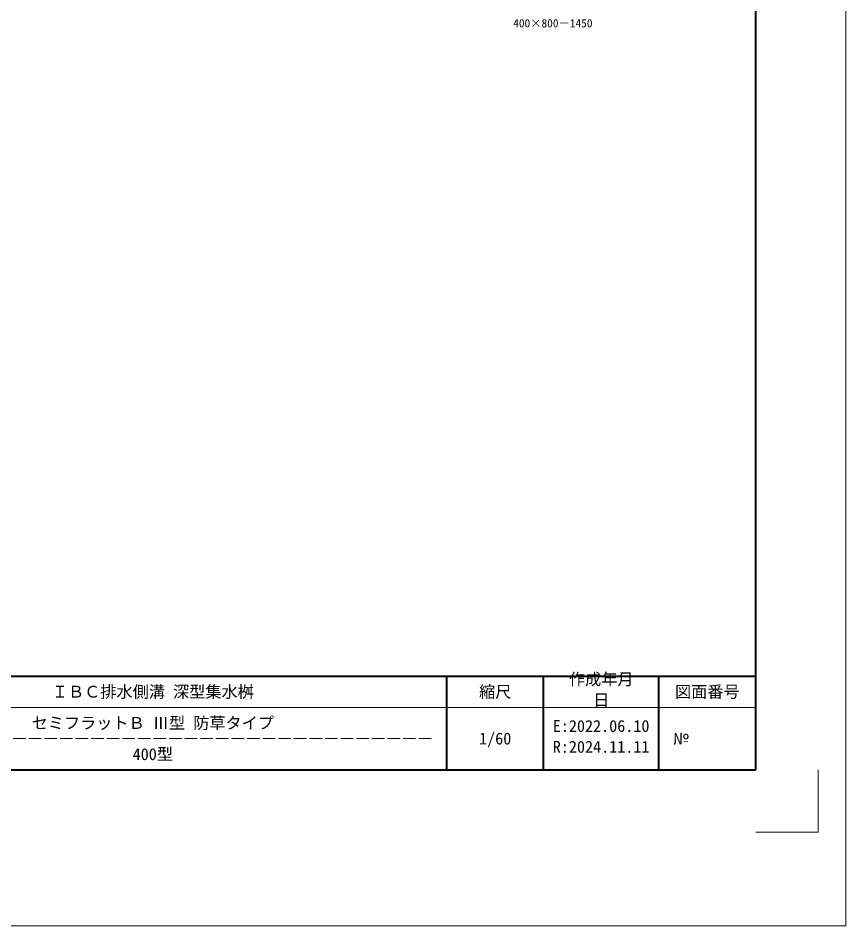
# Model space of a CAD drawing. Units: millimetres at full size; details may follow other scales. Extents: x -22536 to 51867, y -19720 to 38340.
# Drawn here: x 43907 to 51867, y -19720 to -10996 of the extents above; entities that cross this region are included whole.
import ezdxf
from ezdxf.enums import TextEntityAlignment as Align

# ---------------------------------------------------------------- set-up
doc = ezdxf.new("R2010")
doc.units = ezdxf.units.MM
doc.header["$LTSCALE"] = 20
doc.linetypes.add('DASHED', pattern=[7.5, 6, -1.5])
for name, color, linetype, lineweight in [('0_2', 5, 'Continuous', 13), ('Defpoints_3', 1, 'Continuous', 13), ('図枠', 7, 'Continuous', 5)]:
    doc.layers.add(name, color=color, linetype=linetype, lineweight=lineweight)
doc.layers.add('文字', color=7, linetype='Continuous')
doc.styles.add('ＭＳ ゴシック', font='')
doc.styles.add('ＭＳ 明朝', font='')
doc.styles.get('ＭＳ ゴシック').set_extended_font_data('MS Gothic')
doc.styles.get('ＭＳ 明朝').set_extended_font_data('MS Mincho')

msp = doc.modelspace()

# ---------------------------------------------------------------- linework, layer by layer
at = {"layer": '0_2'}
for p in [(51867.22, 38340.08), (-2267.22, -19720.17)]:
    msp.add_line(p, (51867.22, -19720.17), dxfattribs=at)
at = {"layer": 'Defpoints_3'}
for p in [(51600, -18220), (51000, -18820)]:
    msp.add_line(p, (51600, -18820), dxfattribs=at)
at = {"layer": '図枠', "lineweight": 40}
for p, q in [((51000, -18220), (51000, -1600)), ((27600, -17320), (51000, -17320)), ((48030, -18220), (48030, -17320)), ((48960, -18220), (48960, -17320)), ((50070, -18220), (50070, -17320)), ((27600, -18220), (51000, -18220))]:
    msp.add_line(p, q, dxfattribs=at)
at = {"layer": '図枠', "lineweight": 13}
msp.add_line((51000, -17620), (41175, -17620), dxfattribs=at)
at = {"layer": '図枠', "linetype": 'DASHED', "lineweight": 9}
msp.add_line((47880, -17920), (42525, -17920), dxfattribs=at)

# ---------------------------------------------------------------- texts
at = {"layer": '図枠', "style": 'ＭＳ ゴシック'}
for s, p in [('作成年月', (49204.2, -17292.3)), ('日', (49437.3, -17492.3)), ('E:2022.06.10', (49048.8, -17742.3)), ('R:2024.11.11', (49048.8, -17942.3))]:
    msp.add_text(s, height=113.9, dxfattribs=at).set_placement(p, align=Align.TOP_LEFT)
for s, p in [('ＩＢＣ排水側溝 深型集水桝', (45202.5, -17470)), ('縮尺', (48495, -17470)), ('図面番号', (50535, -17470)), ('セミフラットＢ Ⅲ型 防草タイプ', (45202.5, -17770)), ('1/60', (48495, -17920)), ('400型', (45202.5, -18070))]:
    msp.add_text(s, height=113.9, dxfattribs=at).set_placement(p, align=Align.MIDDLE_CENTER)
msp.add_text('№', height=113.9, dxfattribs=at).set_placement((50203.06, -17920), align=Align.MIDDLE_LEFT)
at = {"layer": '文字', "style": 'ＭＳ 明朝'}
msp.add_text('400×800－1450', height=80.06, dxfattribs=at).set_placement((49049.52, -11044.97), align=Align.MIDDLE_CENTER)

doc.saveas('drawing.dxf')
